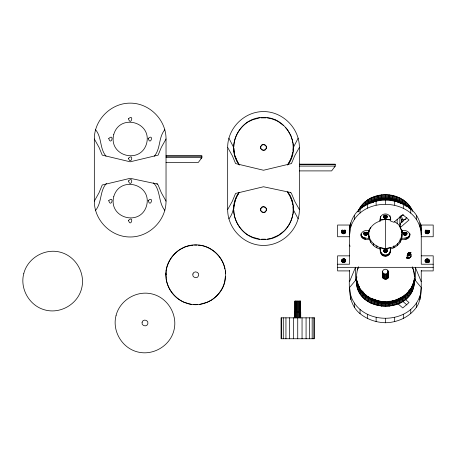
<?xml version="1.0" encoding="UTF-8"?>
<svg xmlns="http://www.w3.org/2000/svg" width="456" height="456" viewBox="0 0 456 456"><rect width="100%" height="100%" fill="white"/><g stroke="black" fill="none" stroke-linecap="round" stroke-linejoin="round"><path stroke-width="0.68" d="M402.562 204.157C396.395 200.218 388.848 198.713 381.604 199.477L381.769 199.808L381.604 194.843C393.973 193.35 407.898 199.443 412.743 211.419M381.86 199.466L377.876 200.121C379.204 200.492 377.773 196.49 377.876 195.487L381.604 194.843M165.859 274.774C165.403 257.355 182.428 242.427 199.637 245.157C215.511 246.907 227.778 262.884 225.361 278.673C223.543 296.007 204.71 308.587 188.003 303.633C180.439 301.576 173.81 296.491 169.866 289.714C167.956 286.294 166.685 282.555 166.115 278.673C165.944 276.074 165.442 268.761 166.212 278.012M165.995 274.774L166.212 271.542M287.582 165.078C302.413 146.815 287.001 116.462 263.517 117.557C240.038 116.462 224.62 146.815 239.457 165.078M233.82 146.786C233.82 136.492 240.118 126.745 248.583 121.558M224.591 281.836L225.35 276.718M239.092 192.472C224.808 210.809 240.335 240.523 263.517 239.451C287.001 240.546 302.413 210.193 287.582 191.93M233.82 208.928C233.956 203.319 235.644 197.71 238.847 193.087M293.14 143.532L293.14 151.329M293.14 205.673L293.14 213.476M356.33 281.38L356.581 277.812C352.334 313.585 413.843 316.464 414.464 281.095L413.763 280.748M408.194 253.895C413.632 252.618 411.181 259.88 406.638 258.181L406.906 257.281L407.185 257.822C409.1 259.515 410.93 255.599 410.423 256.392M413.717 281.386C412.053 313.261 357.892 312.77 357.031 280.748L356.33 281.095L356.581 284.664M389.19 301.707L381.604 301.707C400.414 305.338 421.657 285.781 412.252 266.834M414.464 281.095L414.213 284.664M376.952 200.725L374.917 201.324L374.273 196.547L377.876 195.487M395.876 299.86L396.52 304.637M410.554 256.033L410.149 254.391L408.143 254.112L407.806 255.702L409.499 255.371M368.887 297.067L368.727 298.708L367.701 301.353M371.708 202.698L371.834 201.421L370.865 198.001L374.273 196.547M363.945 293.179L362.338 296.702M94.329 138.989C94.21 119.803 110.996 103.016 130.182 103.136C149.368 103.016 166.155 119.803 166.035 138.989L166.035 201.13C166.155 220.322 149.368 237.103 130.182 236.983C110.996 237.103 94.21 220.322 94.329 201.13L94.329 138.989L99.015 147.339L102.241 155.125L130.182 161.806L158.124 155.125L161.35 147.339L166.035 138.989M191.839 304.397L188.003 303.633M224.842 268.989C222.767 256.614 211.635 246.895 199.637 245.157M227.669 147.43C227.55 128.244 244.33 111.458 263.517 111.583C282.709 111.458 299.489 128.244 299.37 147.43L299.37 209.578C299.489 228.764 282.709 245.545 263.517 245.425C244.33 245.545 227.55 228.764 227.669 209.578L227.669 147.43L232.349 155.781L235.575 163.567L263.517 170.248L291.464 163.567L294.684 155.781L299.37 147.43M238.511 193.509C233.01 201.17 235.108 211.419 228.889 218.851M259.618 239.195L252.139 237.052L249.232 235.615M288.095 164.057L289.395 162.37L292.376 155.165L292.746 152.355M293.026 150.246L293.396 147.43L298.15 138.151M405.948 299.182L404.757 296.662L404.58 295.038M341.481 232.001C341.544 229.357 346.264 229.83 345.591 232.469C344.633 235.051 340.455 233.472 341.481 230.804M341.481 260.593C346.571 253.564 346.571 267.626 341.481 260.593L341.481 261.63M349.547 230.856C351.451 189.987 419.349 189.987 421.247 230.856M349.547 235.04L350.767 227.002L350.767 222.819M363.888 233.842C363.939 231.58 367.986 231.984 367.411 234.247C366.521 236.539 362.896 234.982 363.888 232.651M380.139 248.982L380.139 247.785L385.4 248.594L390.655 247.785C390.986 251.341 389.869 256.409 385.4 256.255C381.512 256.42 379.882 252.293 380.139 248.982C371.691 247.169 366.818 238.112 368.95 230.029M394.309 221.724C406.666 227.248 402.597 246.132 389.715 247.79C378.098 251.547 363.426 238.876 370.682 227.208M369.303 239.594C358.313 240.962 358.313 229.117 369.303 230.485C371.036 225.771 375.368 222.391 380.139 221.097L380.617 216.765L380.617 217.962M380.139 221.097C378.645 211.561 392.149 211.561 390.655 221.097L393.91 222.266L402.773 214.594L409.009 219.991L400.146 227.664L401.497 230.485C412.48 229.117 412.48 240.962 401.497 239.594C399.764 244.308 395.426 247.688 390.655 248.982M387.127 217.17C387.708 214.907 383.661 214.502 383.604 216.765C383.752 219.228 388.073 218.47 387.127 215.973M382.527 276.393C382.35 273.953 381.661 269.205 385.4 269.2C389.441 269.268 388.273 274.523 388.267 277.06L387.879 275.823M387.19 250.92C387.138 248.657 383.091 249.061 383.667 251.324C384.556 253.616 388.181 252.06 387.19 249.723M390.017 253.188L390.655 247.785M388.267 271.685C388.181 274.934 382.618 274.934 382.527 271.685M402.232 232.127L402.426 230.856M401.497 239.594L402.426 233.842L401.844 230.029M406.912 233.842C406.855 231.58 402.808 231.984 403.383 234.247C404.278 236.539 407.898 234.982 406.912 232.651M409.733 236.111L409.898 233.842L409.898 235.04M429.318 232.001C429.256 229.357 424.53 229.83 425.203 232.469C426.166 235.051 430.339 233.472 429.318 230.804M425.135 261.63C424.137 257.634 430.903 258.273 429.318 262.149C429.25 260.017 425.818 259.703 425.203 261.681L425.203 260.125M349.547 270.351C349.376 285.165 347.039 303.092 360.046 313.654C367.222 319.491 376.194 322.5 385.4 322.751C397.427 322.54 409.414 317.211 416.448 307.224C420.888 301.37 419.833 294.302 421.247 287.519L415.41 280.554L414.282 278.194M420.027 299.74L421.247 291.703L421.247 270.351M429.318 260.593C429.256 262.964 425.197 262.964 425.135 260.593M183.774 247.585C174.26 251.524 167.671 261.071 166.115 270.875M287.833 164.456L290.996 158.813L292.877 151.951M284.977 230.115C289.172 225.754 291.971 220.083 292.877 214.092M409.454 255.457L407.008 256.09L408.844 255.958L409.499 255.252L407.806 255.702M358.547 266.834L357.322 269.952L356.33 276.467C356.489 299.398 388.375 310.399 404.518 295.482M356.581 278.097L356.877 276.803M412.817 284.099C407.806 310.878 362.987 310.878 357.977 284.099M392.918 305.697C392.981 304.289 391.778 301.769 392.741 300.829C403.064 298.589 412.566 290.529 414.213 279.75L414.213 280.035M349.547 281.694L355.492 267.324M271.252 118.571L267.398 117.95M408.194 254.015L409.876 253.889L411.067 254.419M407.008 256.09L408.217 252.955L409.756 252.51L410.936 252.795L410.354 253.2C406.581 253.205 409.055 252.248 410.354 253.2M210.678 300.647C217.045 296.611 222.528 290.079 224.466 282.475M408.223 253.901L408.399 253.297M357.812 212.04C360.035 205.833 365.074 200.965 370.865 198.001M358.057 211.698C366.932 189.964 402.198 189.405 412.252 210.455L412.252 210.17M358.547 267.113L357.322 269.952M184.304 302.379C174.887 298.355 167.569 288.813 166.115 278.673M283.575 125.548L278.388 121.678L274.951 119.831M399.085 298.486L398.96 299.757L399.929 303.183M410.936 252.915L408.884 252.738L407.567 253.912M350.767 227.002C361.648 193.281 419.839 198.212 421.247 235.04M345.591 260.125L345.591 261.681C345.015 259.914 342.125 259.914 341.55 261.681L341.55 260.125M350.767 299.74L350.767 295.556L349.547 287.519L355.384 280.554L356.797 277.607M380.139 247.785C379.882 251.102 381.512 255.229 385.4 255.058C387.361 255.046 389.373 253.918 390.017 251.991M382.812 275.173C380.754 278.662 387.241 280.719 388.284 277.134M387.988 278.354L388.387 277.06L387.988 275.766M401.497 238.397C404.369 238.095 408.593 238.323 409.733 234.914M425.203 230.679C425.779 232.44 428.668 232.44 429.244 230.679M350.767 295.556C360.622 325.818 410.172 325.818 420.027 295.556M95.555 210.41C102.155 202.464 99.476 191.024 106.465 183.38M164.81 129.709C158.306 137.473 160.865 148.553 154.327 156.18M94.329 201.13L99.015 192.78L102.241 184.999L130.182 178.319L157.434 184.093M227.669 209.578L232.349 201.221L235.575 193.441L263.517 186.76L290.768 192.54M360.177 209.304C370.546 191.486 400.248 191.486 410.622 209.304M410.571 293.966L408.889 291.162L409.517 290.056M248.583 235.45C240.118 230.263 233.82 220.516 233.82 210.222M406.638 258.181L409.357 258.016L411.112 256.585M361.728 208.278C372.626 192.791 398.909 193.059 409.471 208.802M408.097 292.182C397.256 306.814 372.085 306.318 361.91 291.162L360.229 293.966M409.961 208.153L410.571 207.218M271.827 238.095L278.388 235.33L284.06 231.032M200.862 158.528L201.888 157.639L201.888 155.718L166.035 155.718M334.197 166.97L335.223 166.087L335.223 164.166L299.37 164.166M400.146 227.664L400.146 223.48L406.923 217.615M357.835 283.484L356.581 284.384C361.243 313.209 409.556 313.209 414.213 284.384L412.959 283.484M374.541 299.791L374.273 300.002L370.865 298.264L378.309 300.857L377.876 305.697M291.122 135.996L287.223 129.248M368.323 232.326L369.354 231.54M342.091 229.938L343.573 230.468L345.049 229.938M407.185 257.822L409.539 257.72M368.231 204.157C378.013 197.294 391.886 197.112 401.856 203.684L403.093 199.831M370.654 203.091L371.834 202.407M238.511 163.493L237.644 162.37L234.658 155.165L233.643 147.43L228.889 138.151M292.877 205.057C292.085 200.754 290.717 196.285 288.095 192.951M370.865 298.549L373.988 299.558M249.232 121.393L252.139 119.956L259.618 117.813M199.637 304.397L207.121 302.248L210.028 300.817M410.354 253.08L410.936 252.795M372.472 202.139L375.02 201.05M381.826 199.722L377.876 200.406L370.865 202.92L374.273 201.176L378.377 200.064M371.497 202.829L373.453 201.997M395.779 300.133L401.913 297.067L402.067 298.708L403.093 301.353M384.499 218.11L384.499 215.124L386.295 215.124L386.295 218.11M380.139 219.9L385.4 219.097L390.655 219.9M379.745 220.379L385.4 219.404L389.715 219.9M365.216 235.342L365.216 232.355L366.578 232.201L366.578 235.188M425.744 233.284L425.744 229.938L426.685 230.405L428.269 230.223L428.269 233.569M344.616 259.025L344.616 262.371L342.524 262.371L342.524 259.025M384.499 252.265L384.499 249.278L386.295 249.278L386.295 252.265M428.269 259.025L428.269 262.371L426.178 262.371L426.178 259.025M193.15 245.208L188.043 246.052L184.304 247.175M368.129 296.588L367.701 296.719L364.846 294.262L360.229 289.053L360.833 289.383M392.485 300.857L394.52 300.259M395.107 300.327L388.939 301.718L389.19 306.335M292.877 142.916L292.376 139.701M292.245 201.877L292.746 204.653M403.509 214.998L400.921 215.625L402.711 219.37L403.018 221.377M267.398 239.058L271.252 238.431M410.343 254.596L408.143 254.112M389.025 301.37L390.216 301.165M388.974 301.462L392.918 301.063L392.741 300.829M365.341 294.468L364.846 294.262M233.899 151.329L234.669 154.493M225.361 270.875L225.389 273.48M404.654 235.342L404.654 232.355L405.578 232.355L405.578 235.342M409.961 289.383L410.571 289.053M260.929 117.865L266.104 117.865M261.579 239.189L265.46 239.189M194.444 245.123L197.032 245.123M193.794 304.386L197.676 304.386M389.19 199.477L381.604 199.477M402.711 219.37L405.92 219.364M166.035 156.208L201.888 156.208M166.035 157.639L201.888 157.639L198.303 162.456L166.035 162.456M299.37 164.65L335.223 164.65M299.37 166.087L335.223 166.087L331.637 170.897L299.37 170.897M293.259 209.578L298.15 218.851M351.052 225.036L337.594 225.036L337.594 236.744L349.547 236.744M419.953 225.036L433.2 225.036L433.2 236.744L421.247 236.744M349.547 255.85L337.594 255.85L337.594 270.91L349.547 270.91M421.247 255.833L433.2 255.833L433.2 270.91L421.247 270.91M337.594 264.218L349.547 264.218L349.547 225.036M433.2 264.218L421.247 264.218L421.247 225.036M337.594 267.324L433.2 267.324M198.326 245.208L199.62 245.288M360.901 233.842C361.078 237.986 366.202 238.351 369.303 238.397M405.458 294.468L405.948 294.262M388.974 199.722L396.52 201.176L396.253 201.387L399.929 202.635L400.984 203.53M381.695 301.456L377.876 300.778L381.86 301.718L381.604 306.335M359.191 286.499L358.547 286.379L356.581 280.035M363.346 292.159L362.338 291.789M358 283.455L357.322 282.982M393.739 200.76L395.46 201.267M378.377 301.12L371.834 298.771L367.701 296.434M402.665 296.588L403.093 296.434M271.827 118.913L274.9 119.956M184.355 302.248L187.427 303.291M398.322 202.139L392.416 200.064L388.939 199.466L389.19 194.843M399.581 298.372L399.929 298.264M399.929 198.001L398.96 202.407L401.126 203.701M402.979 203.94C392.348 195.983 376.303 196.513 366.219 205.154L364.846 202.002M366.812 295.887L368.938 297.5M405.355 299.41L409.009 302.567L402.773 307.965L398.082 303.901M402.751 301.33L406.923 304.944M359.191 211.037L358.547 210.17M378.309 300.857L377.876 301.063L374.273 299.723M405.515 206.078L404.58 205.154L405.948 202.002M363.871 293.02L362.07 290.985M360.833 208.153L360.229 207.218M387.748 274.905L388.387 276.467L388.17 277.704L388.17 271.041M285.405 127.378L287.115 129.327M290.609 192.329L291.464 193.441L294.684 201.221L299.37 209.578M156.841 183.329L158.124 184.999L161.35 192.78L166.035 201.13M153.467 182.822C160.882 190.5 158.129 202.259 164.81 210.41M106.037 156.18C99.499 148.553 102.058 137.473 95.555 129.709M411.848 286.032L413.472 287.896M287.474 192.01L289.275 194.706M237.764 162.302L238.847 163.921M358.547 286.1C366.316 307.794 400.704 309.63 410.696 288.967L412.252 291.013M400.111 216.748L401.502 219.649L401.975 222.762M400.146 223.48L400.716 224.665M398.96 202.407L399.085 202.698M371.708 298.486L371.834 299.757L370.865 303.183M415.302 267.324L421.247 281.694M349.547 245.043L350.077 246.308M289.395 194.638L292.376 201.843M234.658 155.165L237.644 162.37M412.498 267.74L413.227 269.61M395.876 201.324L396.52 196.547M374.917 299.86L374.273 304.637M291.202 136.663L292.245 139.736M414.464 276.467L413.472 269.952M390.273 217.392L390.558 219.273M382.413 277.06L382.51 277.732M368.465 231.494L368.95 237.661M408.815 290.632L408.889 291.162M366.219 295.038L366.037 296.662L364.846 299.182M293.026 206.762L293.396 209.578M406.849 293.179L408.456 296.702M368.938 203.684L367.701 199.831M414.265 278.468L414.464 281.38M233.82 148.08L234.036 151.312M429.244 230.337L429.244 232.469M429.244 260.125L429.244 262.097M429.033 231.112L429.033 232.908M429.033 259.692L429.033 261.242M428.703 230.457L428.703 233.284M428.703 259.316L428.703 262.662M427.768 230.405L427.768 233.751M427.768 258.843L427.768 262.189M427.226 230.468L427.226 233.814M427.226 258.786L427.226 262.126M426.685 230.405L426.685 233.751M426.685 258.843L426.685 262.189M426.178 230.223L426.178 233.569M425.744 259.316L425.744 262.662M425.414 231.112L425.414 232.908M425.414 259.692L425.414 261.242M425.203 231.272L425.203 232.469M420.027 222.819L420.027 227.002M416.448 215.329L416.448 219.513M416.448 303.04L416.448 307.224M415.41 267.769L415.41 280.554M410.748 208.899L410.748 213.083M410.748 309.476L410.748 313.654M409.499 255.252L409.454 255.577M409.254 235.912L409.254 237.109M408.884 252.618L408.907 252.932M408.496 236.772L408.496 237.964M408.456 204.476L407.122 206.853C396.15 194.547 374.644 194.547 363.677 206.853L362.338 204.476M407.504 237.428L407.504 238.625M407.117 257.281L407.1 257.583L406.906 257.281M406.849 233.05L406.849 234.247M406.666 232.828L406.666 234.618M406.382 232.549L406.382 234.943M406.353 237.844L406.353 239.035M406.011 232.201L406.011 235.188M405.116 232.406L405.116 235.399M405.116 237.981L405.116 239.178M404.221 232.201L404.221 235.188M403.851 232.549L403.851 234.943M403.566 232.828L403.566 234.618M403.383 233.05L403.383 234.247M403.326 203.969L403.326 208.153M403.326 314.406L403.326 318.59M402.067 230.36L402.067 233.147M401.844 234.675L401.844 237.661M401.502 219.649L401.502 222.437M401.497 229.288L401.497 230.485M400.146 238.927L400.146 242.415M399.838 216.868L399.838 226.626M397.438 243.373L397.438 245.465M397.187 219.45L397.187 223.634M394.679 200.868L394.679 205.046M394.679 317.507L394.679 321.691M393.91 245.721L393.91 247.813M392.918 195.487C393.021 196.49 391.596 200.492 392.918 200.121L392.918 200.406M390.176 250.92L390.176 252.117M390.017 215.694L390.017 216.891M389.538 252.989L389.538 254.186M388.78 253.849L388.78 255.041M387.879 270.442L387.879 278.302M387.788 254.505L387.788 255.702M387.423 273.44L387.423 278.149M387.127 249.529L387.127 251.324M386.95 215.751L386.95 217.54M386.95 249.905L386.95 251.695M386.83 273.834L386.83 279.214M386.665 215.477L386.665 217.865M386.665 249.626L386.665 252.02M386.637 254.921L386.637 256.112M386.141 274.084L386.141 279.46M385.861 215.278L385.861 218.264M385.861 249.432L385.861 252.419M385.4 194.632L385.4 199.546M385.4 199.808L385.4 203.992M385.4 215.329L385.4 218.321M385.4 219.404L385.4 248.281M385.4 249.483L385.4 252.47M385.4 255.058L385.4 256.255M385.4 274.17L385.4 279.545M385.4 301.638L385.4 306.552M385.4 318.567L385.4 322.751M384.932 215.278L384.932 218.264M384.932 249.432L384.932 252.419M384.653 274.084L384.653 279.46M384.163 254.921L384.163 256.112M384.129 215.477L384.129 217.865M384.129 249.626L384.129 252.02M383.963 273.834L383.963 278.542M383.844 215.751L383.844 217.54M383.844 249.905L383.844 251.695M383.667 215.973L383.667 217.17M383.667 250.127L383.667 251.324M383.371 273.44L383.371 278.821M383.006 254.505L383.006 255.702M382.915 272.927L382.915 278.302M382.63 271.041L382.63 277.704M382.02 253.849L382.02 255.041M381.256 252.989L381.256 254.186M380.783 251.991L380.783 253.188M380.617 250.92L380.617 252.117M376.884 245.721L376.884 247.813M376.12 200.868L376.12 205.046M376.12 317.507L376.12 321.691M373.356 243.373L373.356 245.465M370.648 240.323L370.648 242.415M369.297 236.185L369.297 237.582M368.727 230.36L368.727 233.842M368.368 231.454L368.368 233.842M367.473 203.969L367.473 208.153M367.473 232.651L367.473 233.842M367.473 314.406L367.473 318.59M367.411 233.05L367.411 234.247M367.234 232.229L367.234 234.618M366.949 232.549L366.949 234.943M366.145 232.355L366.145 235.342M365.678 232.406L365.678 235.399M365.678 237.981L365.678 239.178M364.783 232.201L364.783 235.188M364.412 232.549L364.412 234.943M364.441 237.844L364.441 239.035M364.127 232.229L364.127 234.618M363.951 233.05L363.951 234.247M363.289 237.428L363.289 238.625M362.298 236.772L362.298 237.964M361.54 235.912L361.54 237.109M361.061 234.914L361.061 236.111M360.046 208.899L360.046 213.083M360.046 309.476L360.046 313.654M358.547 291.013L360.103 288.967L358.952 286.032L357.322 287.896M355.384 267.769L355.384 280.554M354.352 215.329L354.352 219.513M354.352 303.04L354.352 307.224M345.591 230.679L345.591 232.469M345.38 232.908L345.38 231.112L343.573 232.018L341.761 231.112L341.761 232.908M345.38 259.692L345.38 261.242M345.049 230.457L345.049 233.284M345.049 259.316L345.049 262.063M344.616 230.223L344.616 233.569M344.115 230.405L344.115 233.751M344.115 258.843L344.115 262.189M343.573 230.468L343.573 233.814M343.573 258.786L343.573 262.126M343.032 230.405L343.032 233.751M343.032 258.843L343.032 262.189M342.524 230.223L342.524 233.569M342.091 230.457L342.091 233.284M342.091 259.316L342.091 262.063M341.761 259.692L341.761 261.242M341.55 230.679L341.55 232.469M313.836 317.838L313.836 338.751M312.172 317.838L312.172 338.751M309.521 317.838L309.521 338.751M306.073 317.838L306.073 338.751M302.049 317.838L302.049 338.751M300.721 317.838L300.721 311.858L294.747 311.858L294.747 317.838M300.618 317.838L300.601 301.108L294.867 301.108L294.85 317.838M300.504 301.108L300.504 311.858M300.322 311.858L300.322 317.838M300.219 301.108L300.219 311.858M299.848 311.858L299.848 317.838M299.763 301.108L299.763 311.858M299.227 311.858L299.227 317.838M299.17 301.108L299.17 311.858M298.475 301.108L298.509 317.838M297.734 301.108L297.734 338.751M296.993 301.108L296.964 317.838M296.303 301.108L296.303 311.858M296.24 311.858L296.24 317.838M295.705 301.108L295.705 311.858M295.625 311.858L295.625 317.838M295.249 301.108L295.249 311.858M295.146 311.858L295.146 317.838M294.964 301.108L294.964 311.858M293.419 317.838L293.419 338.751M289.4 317.838L289.4 338.751M285.946 317.838L285.946 338.751M283.296 317.838L283.296 338.751M281.631 317.838L281.631 338.751M23.82 273.355C19.585 288.773 29.475 305.902 44.944 309.943C60.363 314.178 77.491 304.289 81.533 288.819C85.768 273.4 75.878 256.272 60.409 252.225C44.99 247.99 27.862 257.879 23.82 273.355M108.733 138.527C111.173 146.313 114.741 133.004 108.733 138.527M113.732 134.583C108.232 156.134 140.619 164.815 146.632 143.395C152.133 121.843 119.746 113.168 113.732 134.583M108.733 200.668C111.173 208.455 114.741 195.145 108.733 200.668M113.732 196.724C108.232 218.276 140.619 226.957 146.632 205.542C152.133 183.99 119.746 175.309 113.732 196.724M128.449 118.805C130.895 126.597 134.457 113.282 128.449 118.805M128.449 158.243C130.895 166.03 134.457 152.72 128.449 158.243M128.449 180.952C130.895 188.738 134.457 175.429 128.449 180.952M128.449 220.385C130.895 228.177 134.457 214.861 128.449 220.385M116.115 315.25C111.88 330.674 121.769 347.803 137.245 351.844C152.663 356.079 169.792 346.19 173.833 330.72C178.068 315.301 168.178 298.167 152.709 294.126C137.29 289.891 120.156 299.78 116.115 315.25M148.171 138.527C150.611 146.313 154.179 133.004 148.171 138.527M148.171 200.668C150.611 208.455 154.179 195.145 148.171 200.668M142.09 322.21C140.955 325.88 147.009 327.505 147.864 323.76C148.992 320.089 142.945 318.465 142.09 322.21M192.854 274.005C191.72 277.67 197.773 279.294 198.622 275.549C199.756 271.879 193.703 270.26 192.854 274.005M260.632 146.661C259.498 150.326 265.552 151.951 266.407 148.206C267.535 144.535 261.487 142.916 260.632 146.661M260.746 146.69C259.658 150.212 265.472 151.768 266.287 148.177C267.376 144.655 261.567 143.093 260.746 146.69M260.632 208.802C259.498 212.473 265.552 214.092 266.407 210.347C267.535 206.676 261.487 205.057 260.632 208.802M260.746 208.831C259.658 212.353 265.472 213.91 266.287 210.319C267.376 206.796 261.567 205.24 260.746 208.831M314.406 317.838L281.061 317.838L281.061 338.751L314.406 338.751L314.406 317.838"/></g></svg>
